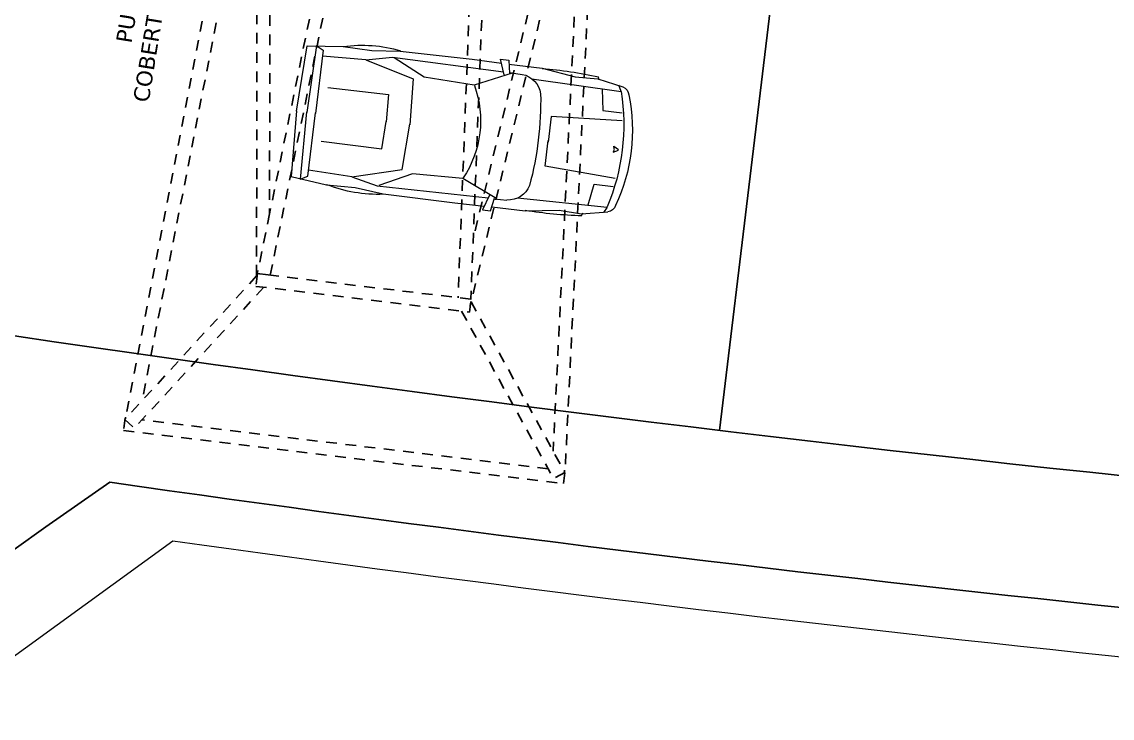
# Model space of a CAD drawing. Header units: millimetres. Extents: x 547073 to 557369, y 9424164 to 9429566.
# Drawn here: x 549053.04 to 549065.71, y 9428317.48 to 9428325.58 of the extents above; entities that cross this region are included whole.
import ezdxf
from ezdxf import colors
from ezdxf.entities.mleader import LeaderData, LeaderLine
from ezdxf.enums import TextEntityAlignment as Align
from ezdxf.math import Vec2, Vec3

# ---------------------------------------------------------------- set-up
doc = ezdxf.new("R2010")
doc.units = ezdxf.units.MM
doc.linetypes.add('HIDDEN2', pattern=[0.1875, 0.125, -0.0625])
doc.layers.add('- Hatch', color=7, linetype='Continuous', lineweight=9, true_color=0x636363)
doc.layers.add('--- HATCH VEREDAS', color=7, linetype='Continuous', lineweight=25, true_color=0xb4b4b4)
for name, color, linetype, lineweight in [('- Texto', 5, 'Continuous', 13), ('a_MUEBLE', 3, 'Continuous', 5), ('GRASS', 81, 'Continuous', 0), ('textos', 52, 'Continuous', 20), ('trazado manzanas', 6, 'Continuous', 25), ('ZZZ - ELEVACIÓN 6', 250, 'Continuous', 5)]:
    doc.layers.add(name, color=color, linetype=linetype, lineweight=lineweight)
doc.styles.add('- Txt K', font='verdana.ttf', dxfattribs={"height": 0.15})
doc.styles.add('B&B - Txt K', font='verdana.ttf', dxfattribs={"height": 0.1})

# ---------------------------------------------------------------- blocks, each defined once
blk = doc.blocks.new('ca_auto143')
at = {"layer": '- Hatch', "linetype": 'ByBlock'}
for p, q in [((-169.7, 73.9), (-127.8, 78.3)), ((-127.8, 78.3), (-94.4, 77.5)), ((-94.4, 77.5), (-61.5, 80.9)), ((-61.5, 80.9), (22.6, 81.4)), ((22.6, 81.4), (57, 81.2)), ((61.6, 67.8), (55.5, 85.6)), ((55.5, 85.6), (64.9, 85.6)), ((64.9, 85.6), (67.8, 70.4)), ((65.7, 81.1), (104.7, 80.8)), ((104.7, 80.8), (144, 75.4)), ((144, 75.4), (170.2, 76.4)), ((170.2, 76.4), (200.3, 70.4)), ((170.6, 78.7), (171.6, 75.3)), ((-172.9, -2.8), (-169.7, 73.9)), ((-158.7, 75.7), (-160.7, -3.1)), ((-159.1, 75.4), (-150.6, 71.2)), ((-150.6, 71.2), (-150.6, -3)), ((-99.9, 65.8), (-150.6, 64.1)), ((-99.9, 65.8), (-69.4, 72.6)), ((-99.9, 65.8), (-42.8, 50.4)), ((-69.4, 72.6), (60.4, 71.2)), ((-30.3, 54), (-67.6, 72)), ((70.6, 71.1), (28.6, 52)), ((67.6, 71.2), (82.4, 71)), ((94.4, 67), (198.9, 65.1)), ((176.8, 65.1), (180.7, 40.5)), ((198.9, 65.1), (195.5, 71.9)), ((28.6, 52), (-30.3, 54)), ((-42.8, 50.4), (-40.3, -3)), ((180.7, 40.5), (203, 40.5)), ((-140.1, 28.9), (-69, 29.1)), ((-69, 29.1), (-67.9, -2.8)), ((204.4, 31.1), (121.6, 26.4)), ((121.6, 26.4), (121.8, -3.7)), ((199, -2.4), (198.2, 0.9)), ((198.2, 0.9), (204, -2.2)), ((-172.9, -2.5), (-169.7, -79.2)), ((-158.7, -81), (-160.7, -2.2)), ((-150.6, -76.5), (-150.6, -2.3)), ((-69, -34.4), (-67.9, -2.5)), ((-42.8, -55.8), (-40.3, -2.3)), ((121.6, -31.7), (121.8, -1.6)), ((199, -2.9), (198.2, -6.2)), ((198.2, -6.2), (204, -3.1)), ((-140.1, -34.2), (-69, -34.4)), ((204.4, -36.4), (121.6, -31.7)), ((176.8, -70.4), (180.7, -45.8)), ((180.7, -45.8), (203, -45.8)), ((-99.9, -71.2), (-42.8, -55.8)), ((-30.3, -59.3), (-67.6, -77.4)), ((28.6, -57.3), (-30.3, -59.3)), ((70.6, -76.4), (28.6, -57.3)), ((-99.9, -71.2), (-150.6, -69.4)), ((-99.9, -71.2), (-69.4, -78)), ((61.6, -73.1), (55.5, -90.9)), ((64.9, -90.9), (67.8, -75.7)), ((94.4, -72.4), (198.9, -70.4)), ((170.2, -81.7), (200.3, -75.7)), ((198.9, -70.4), (195.5, -77.2)), ((-169.7, -79.2), (-127.8, -83.6)), ((-159.1, -80.8), (-150.6, -76.5)), ((-127.8, -83.6), (-94.4, -82.8)), ((-94.4, -82.8), (-61.5, -86.2)), ((-69.4, -78), (60.4, -76.6)), ((-61.5, -86.2), (22.6, -86.8)), ((22.6, -86.8), (57, -86.5)), ((65.7, -86.4), (104.7, -86.1)), ((67.6, -76.5), (82.4, -76.3)), ((104.7, -86.1), (144, -80.7)), ((144, -80.7), (170.2, -81.7)), ((170.6, -84), (171.6, -80.6)), ((55.5, -90.9), (64.9, -90.9))]:
    blk.add_line(p, q, dxfattribs=at)
for centre, radius, start, end in [((-86.9, -78.1), 161.6, 80.8054, 104.642), ((123.2, -475.6), 556.5, 85.0805, 91.8902), ((80.8, 44.7), 26.3, 13.928, 86.4903), ((-37.1, -2.7), 245.5, 343.9881, 16.0119), ((198.3, 60.4), 10.2, 9.1082, 78.6925), ((-79.4, -2.7), 121.1, 333.3754, 26.6246), ((-271.5, -2.7), 381.7, 351.9077, 8.0923), ((15.3, -2.7), 203.6, 341.4744, 18.5256), ((80.8, -50), 26.3, 273.5097, 346.072), ((198.3, -65.7), 10.2, 281.3075, 350.8918), ((-86.9, 72.8), 161.6, 255.358, 279.1946), ((123.2, 470.3), 556.5, 268.1098, 274.9195)]:
    blk.add_arc(centre, radius, start, end, dxfattribs=at)
blk = doc.blocks.new('_Dot')
at = {"color": 0, "linetype": 'ByBlock', "lineweight": -2}
blk.add_line((-0.5, 0), (-1, 0), dxfattribs=at)
at = {"color": 0, "linetype": 'ByBlock', "lineweight": 70, "const_width": 0.5}
blk.add_lwpolyline([(-0.25, 0, 1), (0.25, 0, 1)], format="xyb", close=True, dxfattribs=at)
blk = doc.blocks.new('XWX')
at = {"layer": 'ZZZ - ELEVACIÓN 6', "color": 30, "linetype": 'HIDDEN2', "lineweight": 25, "true_color": 0xf57a00, "transparency": 33554684}
for points in [[(543631.611, 9428088.839), (543630.526, 9428075.548), (543630.468, 9428074.839), (543630.619, 9428074.84), (543631.718, 9428088.314)], [(543631.826, 9428088.842), (543632.968, 9428074.839)], [(543631.718, 9428088.314), (543632.818, 9428074.84)], [(543629.718, 9428081.045), (543629.149, 9428072.996)], [(543633.718, 9428081.045), (543634.293, 9428072.99)], [(543633.623, 9428080.266), (543634.128, 9428073.202)], [(543629.827, 9428080.146), (543629.315, 9428073.21)], [(543632.968, 9428074.84), (543630.468, 9428074.84), (543630.468, 9428074.69), (543632.968, 9428074.69), (543632.968, 9428074.84)], [(543629.143, 9428072.99), (543629.143, 9428072.84)], [(543629.143, 9428072.84), (543634.293, 9428072.84), (543634.293, 9428072.99), (543634.28, 9428072.99)], [(543634.096, 9428072.99), (543629.341, 9428072.99)]]:
    blk.add_lwpolyline(points, dxfattribs=at)
at = {"layer": 'ZZZ - ELEVACIÓN 6', "color": 220, "linetype": 'HIDDEN2', "lineweight": 25, "true_color": 0xff29c9, "transparency": 33554684}
for points in [[(543633.574, 9428081.12), (543632.91, 9428075.548)], [(543633.718, 9428081.061), (543632.968, 9428074.765)], [(543629.729, 9428080.97), (543630.468, 9428074.765)], [(543629.88, 9428080.97), (543630.526, 9428075.548)], [(543630.463, 9428074.811), (543629.143, 9428072.971)], [(543632.974, 9428074.811), (543634.293, 9428072.971)], [(543630.561, 9428074.69), (543629.265, 9428072.884)], [(543632.876, 9428074.69), (543634.171, 9428072.884)], [(543629.143, 9428072.971), (543629.265, 9428072.884)], [(543634.293, 9428072.971), (543634.171, 9428072.884)]]:
    blk.add_lwpolyline(points, dxfattribs=at)
at = {"layer": 'ZZZ - ELEVACIÓN 6', "linetype": 'HIDDEN2', "lineweight": 25, "transparency": 33554684}
blk.add_lwpolyline([(543629.156, 9428072.99), (543629.143, 9428072.99)], dxfattribs=at)
blk.add_lwpolyline([(543629.174, 9428073.026), (543629.174, 9428073.026)], close=True, dxfattribs=at)
at = {"layer": 'a_MUEBLE', "xscale": -0.0099999999999982, "yscale": 0.0099999999999982, "zscale": 0.0099999999999982, "rotation": 179.9999999999998}
blk.add_blockref('ca_auto143', (543632.422, 9428076.745), dxfattribs=at)
at = {"layer": 'textos', "style": '- Txt K'}
blk.add_attdef('+0.15', text='', height=0.135, rotation=270, dxfattribs=at).set_placement((543633.748, 9428082.323), align=Align.BOTTOM_LEFT)
at = {"layer": '- Texto'}
ml = blk.add_multileader_mtext('Standard', dxfattribs=at)
ml.set_content('PUNTO DE APOYO\\PCOBERTURA METALICA', color=256, style='B&B - Txt K')
ml.set_leader_properties(color=256, linetype='ByLayer', lineweight=-1)
ml.set_arrow_properties(name='DOT')
ml.build(insert=Vec2(0, 0))
ml.multileader.update_dxf_attribs({"dogleg_length": 0.05, "arrow_head_size": 0.0225})
ctx = ml.context
ctx.base_point, ctx.char_height, ctx.arrow_head_size, ctx.landing_gap_size, ctx.plane_origin, ctx.plane_x_axis, ctx.plane_y_axis = Vec3(543628.576, 9428076.561), 0.18371, 0.0225, 0.0827, Vec3(543632.504, 9428075.878), Vec3(0.040272, 0.999189), Vec3(-0.999189, 0.040272)
ctx.text_align_type = 2
notes = []
notes.append((ctx, [(0, (1, 1, 0), (543628.706, 9428079.788), (-0.040272, -0.999189), 0.122, [(0, [(543631.718, 9428081.64)], 0, [])])]))
ctx.mtext.insert, ctx.mtext.text_direction, ctx.mtext.rotation, ctx.mtext.alignment, ctx.mtext.flow_direction = Vec3(543628.604, 9428079.587), Vec3(0.040272, 0.999189), 1.530513, 3, 5
for ctx, leaders in notes:
    for number, flags, end, landing, length, lines in leaders:
        leader = LeaderData()
        leader.index, (leader.has_last_leader_line, leader.has_dogleg_vector, leader.attachment_direction) = number, flags
        leader.last_leader_point, leader.dogleg_vector, leader.dogleg_length = Vec3(end), Vec3(landing), length
        for number, points, colour, breaks in lines:
            line = LeaderLine()
            line.index, line.vertices, line.color, line.breaks = number, Vec3.list(points), colors.encode_raw_color(colour), breaks
            leader.lines.append(line)
        ctx.leaders.append(leader)

msp = doc.modelspace()

# ---------------------------------------------------------------- linework, layer by layer
at = {"layer": '--- HATCH VEREDAS', "lineweight": 15, "elevation": 35.757}
msp.add_lwpolyline([(549016.424, 9428117.07, -0.054918), (549093.221, 9428303.246, -0.002446), (549096.966, 9428310.017, 0.001836), (549099.239, 9428314.12, 0.004323), (549104.633, 9428314.189, 0.001353), (549106.288, 9428317.251, 0.573274), (549103.589, 9428321.669), (549101.19, 9428321.634), (549098.463, 9428316.517, -0.035392), (549054.791, 9428319.536), (549052.007, 9428317.514, 0.036349), (549097.184, 9428314.118, -0.001578), (549095.231, 9428310.603, 0.00234), (549091.643, 9428304.111, 0.054918), (549014.695, 9428117.57, 0.017343)], format="xyb", dxfattribs=at)
at = {"layer": '--- HATCH VEREDAS', "lineweight": 15}
msp.add_lwpolyline([(549016.424, 9428117.07, -0.054918), (549093.221, 9428303.246, -0.002446), (549096.966, 9428310.017, 0.001836), (549099.239, 9428314.12, 0.004323), (549104.633, 9428314.189, 0.001353), (549106.288, 9428317.251, 0.573274), (549103.589, 9428321.669), (549101.19, 9428321.634), (549098.463, 9428316.517, -0.035392), (549054.791, 9428319.536), (549052.007, 9428317.514, 0.036349), (549097.184, 9428314.118, -0.001578), (549095.231, 9428310.603, 0.00234), (549091.643, 9428304.111, 0.054918), (549014.695, 9428117.57, 0.017343)], format="xyb", dxfattribs=at)
at = {"layer": 'GRASS', "elevation": 35.757}
msp.add_lwpolyline([(549101.19, 9428321.634, -0.01114), (549087.624, 9428321.791, 0.107728), (549081.674, 9428320.798, -0.117619), (549073.81, 9428319.564, -0.02428), (549044.203, 9428323.346, 0.32513), (549037.858, 9428320.257, 0.029588), (549050.622, 9428317.702, 0.029588)], format="xyb", dxfattribs=at)
at = {"layer": 'trazado manzanas'}
msp.add_lwpolyline([(549063.051, 9428336.646), (549061.145, 9428320.824)], dxfattribs=at)
for points in [[(549101.19, 9428321.634), (549101.254, 9428321.635, -0.011192), (549087.624, 9428321.791, 0.11044), (549081.533, 9428320.741, -0.115376), (549073.81, 9428319.564, -0.02428), (549044.203, 9428323.346, 0.32513), (549037.858, 9428320.257)], [(549039.93, 9428187.524, -0.034673), (549093.221, 9428303.221, -0.002446), (549096.966, 9428309.992, 0.001836), (549099.239, 9428314.094, 0.004323), (549104.633, 9428314.163, 0.001353), (549106.288, 9428317.225, 0.573274), (549103.589, 9428321.644), (549101.19, 9428321.609), (549098.783, 9428317.092, -0.036319), (549054.059, 9428320.221, 0.223723), (549026.329, 9428272.509, -0.182349), (549003.61, 9428225.119, 0.09548)]]:
    msp.add_lwpolyline(points, format="xyb", dxfattribs=at)

# ---------------------------------------------------------------- block references
at = {"rotation": 353.1302381163558}
msp.add_blockref('XWX', (-1118391.033, 132960.879), dxfattribs=at)

doc.saveas('drawing.dxf')
